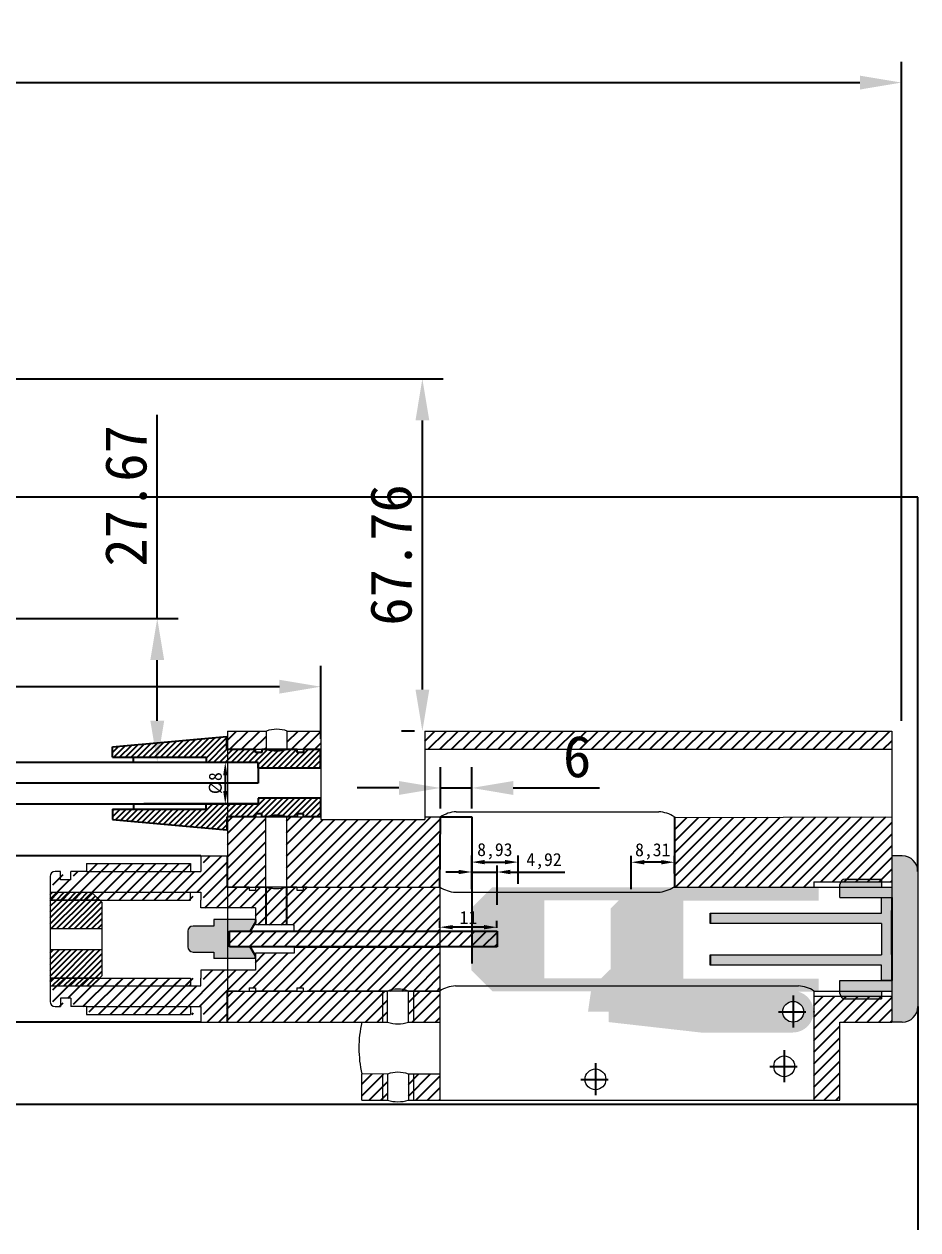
# Model space of a CAD drawing. Header units: millimetres. Extents: x 1443 to 3417, y 283 to 1662.
# Drawn here: x 2538.9 to 2710.9, y 1430.5 to 1662.5 of the extents above; entities that cross this region are included whole.
import ezdxf

# ---------------------------------------------------------------- set-up
doc = ezdxf.new("R2010")
doc.units = ezdxf.units.MM
doc.linetypes.add('ACAD_ISO03W100', pattern=[30, 12, -18])
doc.linetypes.add('DASHDOTX3', pattern=[508, 254, -127, 0, -127])
doc.layers.get('Defpoints').update_dxf_attribs({"color": 6})
doc.layers.add('中线', color=1, linetype='DASHDOTX3')
doc.layers.add('实线', color=7, linetype='Continuous', lineweight=20)
doc.layers.add('实线2', color=5, linetype='Continuous', lineweight=20)
doc.styles.get("Standard").update_dxf_attribs({"font": 'SimSun.ttf'})
doc.dimstyles.new('ISO-25', dxfattribs={"dimtxt": 2.5, "dimasz": 2.5, "dimexe": 1.25, "dimexo": 0.625, "dimtad": 1, "dimtxsty": 'Standard', "dimcen": 2.5, "dimadec": 0, "dimazin": 0, "dimtfac": 1, "dimtmove": 0, "dimatfit": 3, "dimfxl": 1, "dimarcsym": 0})
doc.dimstyles.new('大尺寸', dxfattribs={"dimtxt": 8, "dimasz": 8, "dimexe": 4, "dimexo": 2, "dimgap": 2, "dimtad": 1, "dimdsep": 46, "dimtxsty": 'Standard', "dimcen": 8, "dimadec": 0, "dimazin": 0, "dimtfac": 1, "dimtmove": 0, "dimatfit": 3, "dimfxl": 1, "dimarcsym": 0})
pattern_1 = [(45, (118.6389, 159.9146), (-1.122532, 1.122532), [])]
pattern_2 = [(45, (599.4201, 329.6045), (-1.122532, 1.122532), [])]

# ---------------------------------------------------------------- blocks, each defined once
blk = doc.blocks.new('*D344')
at = {"color": 0, "lineweight": -2}
for p, q in [((2618.93, 1488.58), (2618.93, 1489.98)), ((2629.93, 1488.58), (2629.93, 1489.98)), ((2627.43, 1488.73), (2621.43, 1488.73))]:
    blk.add_line(p, q, dxfattribs=at)
at = {"color": 0}
for points in [[(2621.43, 1489.15), (2621.43, 1488.31), (2618.93, 1488.73)], [(2627.43, 1489.15), (2627.43, 1488.31), (2629.93, 1488.73)]]:
    blk.add_solid(points, dxfattribs=at)
at = {"layer": 'Defpoints', "color": 0}
for p in [(2618.93, 1488.73), (2618.93, 1487.96), (2629.93, 1487.96)]:
    blk.add_point(p, dxfattribs=at)
at = {"color": 0, "insert": (2624.43, 1490.6), "char_height": 2.5, "attachment_point": 5}
blk.add_mtext('11', dxfattribs=at)
blk = doc.blocks.new('*D348')
at = {"color": 0, "lineweight": -2}
for p, q in [((2622.56, 1499.35), (2620.06, 1499.35)), ((2625.06, 1496.08), (2625.06, 1500.6)), ((2625.06, 1499.35), (2629.97, 1499.35)), ((2629.97, 1493.04), (2629.97, 1500.6)), ((2632.47, 1499.35), (2642.99, 1499.35))]:
    blk.add_line(p, q, dxfattribs=at)
at = {"color": 0}
for points in [[(2622.56, 1499.77), (2622.56, 1498.93), (2625.06, 1499.35)], [(2632.47, 1499.77), (2632.47, 1498.93), (2629.97, 1499.35)]]:
    blk.add_solid(points, dxfattribs=at)
at = {"layer": 'Defpoints', "color": 0}
for p in [(2629.97, 1499.35), (2625.06, 1495.46), (2629.97, 1492.41)]:
    blk.add_point(p, dxfattribs=at)
at = {"color": 0, "insert": (2638.98, 1501.43), "char_height": 2.5, "attachment_point": 5}
blk.add_mtext('4,92', dxfattribs=at)
blk = doc.blocks.new('*D349')
at = {"color": 0, "lineweight": -2}
for p, q in [((2625.06, 1499.98), (2625.06, 1502.5)), ((2627.56, 1501.25), (2631.48, 1501.25)), ((2633.98, 1497.05), (2633.98, 1502.5))]:
    blk.add_line(p, q, dxfattribs=at)
at = {"color": 0}
for points in [[(2627.56, 1501.67), (2627.56, 1500.84), (2625.06, 1501.25)], [(2631.48, 1501.67), (2631.48, 1500.84), (2633.98, 1501.25)]]:
    blk.add_solid(points, dxfattribs=at)
at = {"layer": 'Defpoints', "color": 0}
for p in [(2633.98, 1501.25), (2625.06, 1499.35), (2633.98, 1496.42)]:
    blk.add_point(p, dxfattribs=at)
at = {"color": 0, "insert": (2629.52, 1503.34), "char_height": 2.5, "attachment_point": 5}
blk.add_mtext('8,93', dxfattribs=at)
blk = doc.blocks.new('*D350')
at = {"color": 0, "lineweight": -2}
for p, q in [((2655.76, 1496.08), (2655.76, 1502.48)), ((2661.56, 1501.23), (2658.26, 1501.23)), ((2664.06, 1499.09), (2664.06, 1502.48))]:
    blk.add_line(p, q, dxfattribs=at)
at = {"color": 0}
for points in [[(2658.26, 1501.65), (2658.26, 1500.81), (2655.76, 1501.23)], [(2661.56, 1501.65), (2661.56, 1500.81), (2664.06, 1501.23)]]:
    blk.add_solid(points, dxfattribs=at)
at = {"layer": 'Defpoints', "color": 0}
for p in [(2655.76, 1501.23), (2664.06, 1498.47), (2655.76, 1495.46)]:
    blk.add_point(p, dxfattribs=at)
at = {"color": 0, "insert": (2659.91, 1503.31), "char_height": 2.5, "attachment_point": 5}
blk.add_mtext('8,31', dxfattribs=at)
blk = doc.blocks.new('*D413')
at = {"color": 0, "linetype": 'ACAD_ISO03W100', "lineweight": -2}
for p, q in [((2583.34, 1520.44), (2576.39, 1520.44)), ((2577.64, 1517.94), (2577.64, 1514.94)), ((2583.34, 1512.44), (2576.39, 1512.44))]:
    blk.add_line(p, q, dxfattribs=at)
at = {"color": 0, "linetype": 'ACAD_ISO03W100'}
for points in [[(2577.23, 1517.94), (2578.06, 1517.94), (2577.64, 1520.44)], [(2577.23, 1514.94), (2578.06, 1514.94), (2577.64, 1512.44)]]:
    blk.add_solid(points, dxfattribs=at)
at = {"layer": 'Defpoints', "color": 0, "linetype": 'ACAD_ISO03W100'}
for p in [(2583.97, 1520.44), (2577.64, 1512.44), (2583.97, 1512.44)]:
    blk.add_point(p, dxfattribs=at)
at = {"color": 0, "linetype": 'ACAD_ISO03W100', "insert": (2575.77, 1516.44), "char_height": 2.5, "attachment_point": 5, "rotation": 90}
blk.add_mtext('%%c8', dxfattribs=at)
blk = doc.blocks.new('*D424')
at = {"color": 0, "lineweight": -2}
for p, q in [((2619.05, 1511.58), (2619.05, 1519.52)), ((2625.06, 1511.58), (2625.06, 1519.52)), ((2611.05, 1515.52), (2603.05, 1515.52)), ((2619.05, 1515.52), (2625.06, 1515.52)), ((2633.06, 1515.52), (2649.63, 1515.52))]:
    blk.add_line(p, q, dxfattribs=at)
at = {"color": 0}
for points in [[(2611.05, 1516.85), (2611.05, 1514.18), (2619.05, 1515.52)], [(2633.06, 1516.85), (2633.06, 1514.18), (2625.06, 1515.52)]]:
    blk.add_solid(points, dxfattribs=at)
at = {"layer": 'Defpoints', "color": 0}
for p in [(2625.06, 1515.52), (2619.05, 1509.58), (2625.06, 1509.58)]:
    blk.add_point(p, dxfattribs=at)
at = {"color": 0, "insert": (2645.35, 1521.52), "char_height": 8, "attachment_point": 5}
blk.add_mtext('6', dxfattribs=at)
blk = doc.blocks.new('*D434')
at = {"color": 0, "lineweight": -2}
for p, q in [((2063.97, 1522.44), (2063.97, 1539)), ((2596.06, 1524.94), (2596.06, 1539)), ((2588.06, 1535), (2071.97, 1535))]:
    blk.add_line(p, q, dxfattribs=at)
at = {"color": 0}
for points in [[(2071.97, 1536.33), (2071.97, 1533.67), (2063.97, 1535)], [(2588.06, 1536.33), (2588.06, 1533.67), (2596.06, 1535)]]:
    blk.add_solid(points, dxfattribs=at)
at = {"layer": 'Defpoints', "color": 0}
for p in [(2063.97, 1535), (2596.06, 1522.94), (2063.97, 1520.44)]:
    blk.add_point(p, dxfattribs=at)
at = {"color": 0, "insert": (2330.02, 1541), "char_height": 8, "attachment_point": 5}
blk.add_mtext('532.09', dxfattribs=at)
blk = doc.blocks.new('*D435')
at = {"color": 0, "lineweight": -2}
for p, q in [((1924.9, 1521.21), (1924.9, 1655.22)), ((2707.77, 1528.46), (2707.77, 1655.22)), ((1932.9, 1651.22), (2699.77, 1651.22))]:
    blk.add_line(p, q, dxfattribs=at)
at = {"color": 0}
for points in [[(1932.9, 1652.55), (1932.9, 1649.88), (1924.9, 1651.22)], [(2699.77, 1652.55), (2699.77, 1649.88), (2707.77, 1651.22)]]:
    blk.add_solid(points, dxfattribs=at)
at = {"layer": 'Defpoints', "color": 0}
for p in [(2707.77, 1651.22), (2707.77, 1526.46), (1924.9, 1519.21)]:
    blk.add_point(p, dxfattribs=at)
at = {"color": 0, "insert": (2316.33, 1657.22), "char_height": 8, "attachment_point": 5}
blk.add_mtext('782.87', dxfattribs=at)
blk = doc.blocks.new('*D437')
at = {"color": 0, "lineweight": -2}
for p, q in [((2458.43, 1594.22), (2619.57, 1594.22)), ((2615.57, 1534.46), (2615.57, 1586.22)), ((2614.06, 1526.46), (2611.57, 1526.46))]:
    blk.add_line(p, q, dxfattribs=at)
at = {"color": 0}
for points in [[(2614.24, 1586.22), (2616.9, 1586.22), (2615.57, 1594.22)], [(2614.24, 1534.46), (2616.9, 1534.46), (2615.57, 1526.46)]]:
    blk.add_solid(points, dxfattribs=at)
at = {"layer": 'Defpoints', "color": 0}
for p in [(2456.43, 1594.22), (2615.57, 1594.22), (2616.06, 1526.46)]:
    blk.add_point(p, dxfattribs=at)
at = {"color": 0, "insert": (2609.57, 1560.34), "char_height": 8, "attachment_point": 5, "rotation": 90}
blk.add_mtext('67.76', dxfattribs=at)
blk = doc.blocks.new('*D440')
at = {"color": 0, "lineweight": -2}
for p, q in [((2564.55, 1548.11), (2564.55, 1587.31)), ((2451.01, 1548.11), (2568.55, 1548.11)), ((2564.55, 1528.44), (2564.55, 1540.11)), ((2581.97, 1520.44), (2560.55, 1520.44))]:
    blk.add_line(p, q, dxfattribs=at)
at = {"color": 0}
for points in [[(2563.22, 1540.11), (2565.89, 1540.11), (2564.55, 1548.11)], [(2563.22, 1528.44), (2565.89, 1528.44), (2564.55, 1520.44)]]:
    blk.add_solid(points, dxfattribs=at)
at = {"layer": 'Defpoints', "color": 0}
for p in [(2449.01, 1548.11), (2564.55, 1548.11), (2583.97, 1520.44)]:
    blk.add_point(p, dxfattribs=at)
at = {"color": 0, "insert": (2558.55, 1571.71), "char_height": 8, "attachment_point": 5, "rotation": 90}
blk.add_mtext('27.67', dxfattribs=at)

msp = doc.modelspace()

# ---------------------------------------------------------------- hatches: boundary and pattern name
h = msp.add_hatch()
h.set_pattern_fill('ANSI31', color=5, scale=0.5, style=0)
h.set_pattern_definition(pattern_2)
h.paths.add_polyline_path([(2585.56209, 1522.94974), (2585.56254, 1526.45534), (2578.03771, 1526.45619), (2578.03771, 1522.94974)])
h = msp.add_hatch()
h.set_pattern_fill('ANSI31', color=5, scale=0.5, style=0)
h.set_pattern_definition([(45, (599.5538, 333.6023), (-1.122532, 1.122532), [])])
h.paths.add_polyline_path([(2589.56126, 1526.45534), (2589.5608, 1522.95338), (2596.06138, 1522.95338), (2596.06138, 1526.45534)])
h = msp.add_hatch()
h.set_pattern_fill('ANSI31', color=5, scale=0.5, style=0)
h.set_pattern_definition(pattern_2)
h.paths.add_polyline_path([(2616.06138, 1526.45534), (2616.06138, 1522.9534), (2705.92771, 1522.9534), (2705.92771, 1526.45534)])
at = {"linetype": 'ACAD_ISO03W100'}
h = msp.add_hatch(dxfattribs=at)
h.set_pattern_fill('ANSI31', color=256, scale=0.25, style=0)
h.set_pattern_definition([(45, (-212.7966, 619.2265), (-0.561266, 0.561266), [])])
h.paths.add_polyline_path([(2573.96528, 1521.44162), (2573.96528, 1520.44162), (2583.96528, 1520.44162), (2583.96528, 1519.34162), (2595.96528, 1519.34162), (2595.96528, 1522.94162), (2592.66528, 1522.94162), (2592.66528, 1522.34162), (2591.46528, 1522.34162), (2591.46528, 1522.94162), (2584.66528, 1522.94162), (2584.66528, 1522.34162), (2583.46528, 1522.34162), (2583.46528, 1522.94162), (2577.96528, 1522.94162), (2577.96528, 1525.44162), (2555.96528, 1523.44162), (2555.96528, 1521.44162)])
h.paths.add_polyline_path([(2577.96528, 1507.44162), (2577.96528, 1509.94162), (2583.46528, 1509.94162), (2583.46528, 1510.54162), (2584.66528, 1510.54162), (2584.66528, 1509.94162), (2587.96528, 1509.94162), (2591.46528, 1509.94162), (2591.46528, 1510.54162), (2592.66528, 1510.54162), (2592.66528, 1509.94162), (2595.96528, 1509.94162), (2595.96528, 1513.54162), (2583.96528, 1513.54162), (2583.96528, 1512.44162), (2573.96528, 1512.44162), (2573.96528, 1511.44162), (2555.96528, 1511.44162), (2555.96528, 1509.44162)])
h = msp.add_hatch()
h.set_pattern_fill('ANSI31', color=5, scale=0.5, style=0)
h.set_pattern_definition(pattern_2)
h.paths.add_polyline_path([(2585.429, 1509.95338), (2578.03771, 1509.95338), (2578.03771, 1496.45649), (2585.429, 1496.45649)])
h.paths.add_polyline_path([(2596.06138, 1509.45534), (2596.06138, 1509.95338), (2589.56138, 1509.95338, 0.005899147), (2589.42771, 1509.99899), (2589.42771, 1496.45649), (2618.92771, 1496.45649), (2619.05661, 1509.95338), (2616.06138, 1509.95338), (2616.06138, 1509.45534)])
h = msp.add_hatch()
h.set_pattern_fill('ANSI31', color=5, scale=0.5, style=0)
h.set_pattern_definition(pattern_2)
h.paths.add_polyline_path([(2664.06138, 1509.80955), (2664.06138, 1496.45649), (2687.92771, 1496.45649), (2687.92771, 1509.89128)])
h = msp.add_hatch()
h.set_pattern_fill('ANSI31', color=5, scale=0.5, style=0)
h.set_pattern_definition(pattern_2)
h.paths.add_polyline_path([(2695.92771, 1470.45757), (2705.92771, 1470.45757), (2705.92771, 1472.60019), (2690.92771, 1472.60019), (2690.92771, 1455.45757), (2695.92771, 1455.45757)])
h.paths.add_polyline_path([(2705.92771, 1497.45649), (2705.92771, 1509.95293), (2687.92771, 1509.89128), (2687.92771, 1496.45649), (2690.92771, 1496.45649), (2690.92771, 1497.45649)])
h = msp.add_hatch()
h.set_pattern_fill('ANSI31', color=256, scale=0.5, style=0)
h.set_pattern_definition(pattern_1)
h.paths.add_polyline_path([(2551.44901, 1499.45753), (2548.44174, 1499.45669), (2548.44219, 1497.85613), (2546.44219, 1497.85613), (2546.44174, 1499.45613), (2545.44873, 1499.45586, 0.414131667), (2544.44901, 1498.45586), (2544.44901, 1495.45558), (2553.44901, 1495.45558), (2573.44901, 1495.45558), (2573.44901, 1499.45753), (2571.44901, 1499.45753)])
h.paths.add_polyline_path([(2571.44901, 1500.95558), (2553.44901, 1500.95558), (2553.44901, 1499.45753), (2571.44901, 1499.45753)])
h.paths.add_polyline_path([(2553.44901, 1500.95558), (2551.44901, 1500.95558), (2551.44901, 1499.45753), (2553.44901, 1499.45753)])
h.paths.add_polyline_path([(2571.44901, 1495.45558), (2553.44901, 1495.45558), (2553.44901, 1493.95558), (2571.44901, 1493.95558)])
h.paths.add_polyline_path([(2571.44901, 1478.95645), (2553.44901, 1478.95645), (2553.44901, 1477.45558), (2571.30749, 1477.45558), (2571.44901, 1477.5971)], flags=17)
h.paths.add_polyline_path([(2577.92771, 1476.45649), (2579.99268, 1476.45649), (2582.229, 1476.45649), (2582.229, 1477.05652), (2583.429, 1477.05652), (2583.429, 1476.45652), (2591.42771, 1476.45652), (2591.42771, 1477.05652), (2592.62771, 1477.05652), (2592.62771, 1476.45652), (2593.81189, 1476.45652), (2618.92771, 1476.45652), (2618.92771, 1484.9565), (2617.20419, 1484.9565), (2617.20419, 1484.9565), (2617.20419, 1484.9565), (2590.92771, 1484.9565), (2590.92965, 1483.70649), (2583.429, 1483.70649), (2583.429, 1480.45649), (2573.44901, 1480.45649), (2573.44901, 1478.95645), (2573.44901, 1477.45558), (2571.44901, 1477.45558), (2553.44901, 1477.45558), (2544.44901, 1477.45558), (2544.44901, 1474.45753, 0.414213562), (2545.44901, 1473.45753), (2546.44159, 1473.45753), (2546.44206, 1475.05715), (2548.44206, 1475.05713), (2548.44159, 1473.45841), (2551.45628, 1473.45753), (2571.44901, 1473.45753), (2573.44901, 1473.45753), (2573.44901, 1470.45753), (2577.92771, 1470.45753)])
h.paths.add_polyline_path([(2571.44901, 1473.45753), (2551.59399, 1473.45753), (2551.45628, 1473.31982), (2551.45628, 1471.95753), (2571.44901, 1471.95753)], flags=17)
h.paths.add_polyline_path([(2618.92771, 1496.45648), (2604.42771, 1496.45648), (2593.42771, 1496.45642), (2592.62771, 1496.45642), (2592.62771, 1495.85648), (2591.42771, 1495.85648), (2591.42771, 1496.45645), (2589.42821, 1496.45645), (2589.42821, 1496.45648), (2583.429, 1496.45645), (2583.429, 1495.85648), (2582.229, 1495.85648), (2582.229, 1496.45645), (2577.92771, 1496.45645), (2577.92771, 1502.45558), (2573.44901, 1502.45558), (2573.44901, 1494.95558), (2573.44901, 1493.95558), (2573.44901, 1492.45649), (2583.429, 1492.45649), (2583.429, 1489.20651), (2590.92771, 1489.20651), (2590.92771, 1487.9565), (2618.92771, 1487.9565)])
h.paths.add_polyline_path([(2615.47419, 1487.02154), (2618.95942, 1487.02154), (2618.95942, 1488.96188), (2615.47419, 1488.96188)], flags=9)
h = msp.add_hatch(color=256)
h.set_gradient(color1=(70, 191, 64), one_color=1, tint=1, name='SPHERICAL')
h.paths.add_polyline_path([(2710.92771, 1499.45562, 0.414213562), (2707.92771, 1502.45562), (2705.92771, 1502.45562), (2705.92771, 1496.45649), (2703.92771, 1496.45649), (2703.92771, 1497.95649), (2696.92771, 1497.95649, 0.414213562), (2695.92771, 1496.95649), (2695.92771, 1494.45649), (2705.92771, 1494.45649), (2705.92771, 1478.45649), (2695.92771, 1478.45649), (2695.92771, 1475.95649, 0.414213562), (2696.92771, 1474.95649), (2703.92771, 1474.95649), (2703.92771, 1476.45649), (2705.92771, 1476.45649), (2705.92771, 1474.95649), (2705.92771, 1470.45757), (2707.92771, 1470.45757, 0.414213562), (2710.92771, 1473.45757)])
h = msp.add_hatch(color=256)
h.set_gradient(color1=(0, 0, 255), one_color=1, tint=1)
h.paths.add_polyline_path([(2665.02106, 1496.4218), (2629.02106, 1496.4218), (2625.02106, 1492.4218), (2625.02106, 1480.4218), (2629.02106, 1476.4218), (2665.02106, 1476.4218), (2665.02106, 1478.9218), (2639.02106, 1478.9218), (2639.02106, 1493.9218), (2665.02106, 1493.9218)])
h = msp.add_hatch(color=256)
h.set_gradient(color1=(0, 0, 255), one_color=1, tint=1)
h.paths.add_polyline_path([(2691.80982, 1496.32148), (2655.80982, 1496.32148), (2651.80982, 1492.32148), (2651.80982, 1480.32148), (2655.80982, 1476.32148), (2691.80982, 1476.32148), (2691.80982, 1478.82148), (2665.80982, 1478.82148), (2665.80982, 1493.82148), (2691.80982, 1493.82148)])
h = msp.add_hatch()
h.set_pattern_fill('ANSI31', color=256, scale=0.5, style=0)
h.set_pattern_definition(pattern_1)
h.paths.add_polyline_path([(2570.92901, 1493.95558), (2570.92901, 1495.45558), (2543.92901, 1495.45558), (2543.92901, 1493.95558)])
h.paths.add_polyline_path([(2543.92901, 1478.95645), (2543.92901, 1477.45558), (2570.78749, 1477.45558), (2570.92901, 1477.5971), (2570.92901, 1478.95645)])
h = msp.add_hatch(color=256)
h.set_gradient(color1=(250, 5, 79), one_color=1, tint=1, name='SPHERICAL')
h.paths.add_polyline_path([(2670.92471, 1491.43636), (2670.93109, 1489.41497), (2703.92264, 1489.41497), (2703.91658, 1483.41625), (2670.93511, 1483.43706), (2670.93231, 1481.43706), (2703.93231, 1481.45801), (2703.93392, 1478.45801), (2705.93392, 1478.45649), (2705.92771, 1494.45649), (2703.92777, 1494.46636), (2703.92471, 1491.43636)])
at = {"linetype": 'DASHDOTX3'}
h = msp.add_hatch(color=256, dxfattribs=at)
h.set_gradient(color1=(0, 0, 255), one_color=1, tint=1, name='INVCURVED')
h.paths.add_polyline_path([(2575.43367, 1488.95678), (2571.43367, 1488.95678, 0.414213562), (2570.43367, 1487.95678), (2570.43367, 1486.45678), (2578.43367, 1486.45678), (2578.43367, 1487.95678), (2582.43367, 1487.95678), (2583.43367, 1489.70678), (2583.43367, 1490.20678), (2575.43367, 1490.20678)])
h.paths.add_polyline_path([(2570.43367, 1486.45678), (2570.43367, 1484.95678, 0.414213562), (2571.43367, 1483.95678), (2575.43367, 1483.95678), (2575.43367, 1482.70678), (2583.43367, 1482.70678), (2583.43367, 1483.20678), (2582.43367, 1484.95658), (2578.43367, 1484.95678), (2578.43367, 1486.45678)])
at = {"linetype": 'ACAD_ISO03W100'}
h = msp.add_hatch(dxfattribs=at)
h.set_pattern_fill('ANSI31', color=3, scale=0.5, style=0)
h.set_pattern_definition([(45, (206.2769, 505.4106), (-1.122532, 1.122532), [])])
h.paths.add_polyline_path([(2629.93367, 1486.44121), (2629.93367, 1487.95678), (2578.54543, 1487.95678), (2578.43367, 1487.84502), (2578.43367, 1486.44121)])
h.paths.add_polyline_path([(2578.43367, 1486.44121), (2578.43367, 1484.95678), (2629.93367, 1484.95678), (2629.93367, 1486.44121)])
h = msp.add_hatch()
h.set_pattern_fill('ANSI31', color=5, scale=0.5, style=0)
h.set_pattern_definition(pattern_2)
h.paths.add_polyline_path([(2607.87116, 1476.45649), (2577.92771, 1476.45649), (2577.92771, 1472.60019), (2607.87116, 1472.60019)])
h.paths.add_polyline_path([(2618.92771, 1476.45649), (2613.87116, 1476.45649), (2613.87116, 1472.60019), (2618.92771, 1472.60019)])
h.paths.add_polyline_path([(2607.87058, 1460.4851), (2603.92771, 1460.49492), (2603.92771, 1455.45757), (2607.87058, 1455.45757)])
h = msp.add_hatch(dxfattribs=at)
h.set_pattern_fill('ANSI31', color=5, scale=0.5, style=0)
h.set_pattern_definition(pattern_2)
h.paths.add_polyline_path([(2612.87058, 1472.60019), (2613.87116, 1472.60019), (2613.87116, 1476.45649), (2612.87058, 1476.45649)])
h.paths.add_polyline_path([(2612.87058, 1470.45757), (2613.87116, 1470.45757), (2613.87116, 1472.60019), (2612.87058, 1472.60019)])
h.paths.add_polyline_path([(2608.87058, 1472.60019), (2607.87116, 1472.60019), (2607.87116, 1470.45757), (2608.87058, 1470.45757)])
h.paths.add_polyline_path([(2608.87058, 1476.45649), (2607.87116, 1476.45649), (2607.87116, 1472.60019), (2608.87058, 1472.60019)])
h = msp.add_hatch()
h.set_pattern_fill('ANSI31', color=5, scale=0.5, style=0)
h.set_pattern_definition(pattern_2)
h.paths.add_polyline_path([(2690.92771, 1475.45649), (2690.92771, 1472.60019), (2705.83555, 1472.60019), (2705.92771, 1472.69236), (2705.92771, 1475.45649)])
h = msp.add_hatch()
h.set_pattern_fill('ANSI31', color=5, scale=0.5, style=0)
h.set_pattern_definition(pattern_2)
h.paths.add_polyline_path([(2607.87116, 1472.60019), (2577.92771, 1472.60019), (2577.92771, 1470.45757), (2607.87116, 1470.45757)])
h.paths.add_polyline_path([(2618.92771, 1472.60019), (2613.87116, 1472.60019), (2613.87116, 1470.45757), (2618.81588, 1470.45757), (2618.92771, 1470.45757)])
h = msp.add_hatch(dxfattribs=at)
h.set_pattern_fill('ANSI31', color=5, scale=0.5, style=0)
h.set_pattern_definition(pattern_2)
h.paths.add_polyline_path([(2618.92771, 1455.45757), (2618.92771, 1460.45757), (2613.87058, 1460.47017), (2613.87058, 1455.45757)])
h.paths.add_polyline_path([(2613.87058, 1460.47017), (2612.87058, 1460.47265), (2612.87058, 1455.45757), (2613.87058, 1455.45757)])
h.paths.add_polyline_path([(2608.87058, 1460.48261), (2607.87058, 1460.4851), (2607.87058, 1455.45757), (2608.87058, 1455.45757)])
at = {"layer": '中线', "lineweight": -3, "ltscale": 0.5}
h = msp.add_hatch(color=0, dxfattribs=at)
h.set_gradient(color1=(0, 0, 255), one_color=1, tint=1)
h.paths.add_polyline_path([(2686.8463, 1474.47047), (2686.8463, 1476.47134, 0.005217585), (2686.7628, 1476.47047), (2655.84727, 1476.47047), (2651.6963, 1480.62144), (2648.10521, 1477.03036), (2647.44533, 1472.47047), (2651.44533, 1472.47047), (2651.44533, 1470.47243), (2669.14572, 1468.46999), (2686.84621, 1468.4696, 0.414220039), (2690.84717, 1472.47047), (2688.8463, 1472.47047, -1), (2684.8463, 1472.47047, -0.414213562)])
h.paths.add_polyline_path([(2689.19649, 1475.70831, 0.158268565), (2686.8463, 1476.47134), (2686.8463, 1474.47047, -0.158268565), (2688.02114, 1474.08904)], flags=17)
h.paths.add_polyline_path([(2689.19649, 1475.70831), (2688.02114, 1474.08904, -0.240198319), (2688.8463, 1472.47047), (2690.84717, 1472.47047, 0.240198319)], flags=17)

# ---------------------------------------------------------------- linework, layer by layer
for p, q in [((2710.92771, 1571.48892), (2533.92771, 1571.48892)), ((2710.92771, 1499.45562), (2710.92771, 1571.48892)), ((2583.96528, 1520.44162), (2083.96528, 1520.44162)), ((2583.96528, 1520.44162), (2583.96528, 1516.44162)), ((2583.96528, 1516.44162), (2493.69726, 1516.44162)), ((2083.96528, 1512.44162), (2583.96528, 1512.44162)), ((2619.05661, 1509.95338), (2625.05661, 1509.95338)), ((2625.05661, 1509.95338), (2625.05661, 1481.75906)), ((2572.92901, 1502.45558), (2072.92901, 1502.45558)), ((2585.42772, 1496.45647), (2585.42772, 1489.20651)), ((2589.42772, 1496.45647), (2589.42772, 1489.20651)), ((2705.92771, 1494.45649), (2705.92771, 1478.45649)), ((2578.43367, 1484.95678), (2578.43367, 1487.95678)), ((2710.92771, 1473.45757), (2710.92771, 1430.50035)), ((2572.92901, 1470.45753), (2072.92901, 1470.45753)), ((2710.92771, 1454.64092), (2382.92771, 1454.64092))]:
    msp.add_line(p, q)
at = {"linetype": 'DASHDOTX3'}
for p, q in [((2555.96528, 1523.44162), (2577.96528, 1525.44162)), ((2577.96528, 1522.94162), (2577.96528, 1525.44162)), ((2555.96528, 1521.44162), (2555.96528, 1523.44162)), ((2583.46528, 1522.94162), (2577.96528, 1522.94162)), ((2583.46528, 1522.34162), (2583.46528, 1522.94162)), ((2584.66528, 1522.34162), (2583.46528, 1522.34162)), ((2591.46528, 1522.94162), (2584.66528, 1522.94162)), ((2587.96528, 1522.94162), (2584.66528, 1522.94162)), ((2584.66528, 1522.94162), (2584.66528, 1522.34162)), ((2591.46528, 1522.34162), (2591.46528, 1522.94162)), ((2592.66528, 1522.34162), (2591.46528, 1522.34162)), ((2595.96528, 1522.94162), (2592.66528, 1522.94162)), ((2592.66528, 1522.94162), (2592.66528, 1522.34162)), ((2595.96528, 1519.34162), (2595.96528, 1522.94162)), ((2555.96528, 1521.44162), (2573.96528, 1521.44162)), ((2573.96528, 1521.44162), (2573.96528, 1520.44162)), ((2583.96528, 1520.44162), (2573.96528, 1520.44162)), ((2583.96528, 1519.34162), (2583.96528, 1520.44162)), ((2595.96528, 1519.34162), (2583.96528, 1519.34162)), ((2573.96528, 1511.44162), (2573.96528, 1512.44162)), ((2583.96528, 1512.44162), (2573.96528, 1512.44162)), ((2595.96528, 1513.54162), (2583.96528, 1513.54162)), ((2583.96528, 1513.54162), (2583.96528, 1512.44162)), ((2595.96528, 1513.54162), (2595.96528, 1509.94162)), ((2555.96528, 1511.44162), (2573.96528, 1511.44162)), ((2555.96528, 1511.44162), (2555.96528, 1509.44162)), ((2584.66528, 1510.54162), (2583.46528, 1510.54162)), ((2583.46528, 1510.54162), (2583.46528, 1509.94162)), ((2584.66528, 1509.94162), (2584.66528, 1510.54162)), ((2592.66528, 1510.54162), (2591.46528, 1510.54162)), ((2591.46528, 1510.54162), (2591.46528, 1509.94162)), ((2592.66528, 1509.94162), (2592.66528, 1510.54162)), ((2555.96528, 1509.44162), (2577.96528, 1507.44162)), ((2583.46528, 1509.94162), (2577.96528, 1509.94162)), ((2577.96528, 1509.94162), (2577.96528, 1507.44162)), ((2591.46528, 1509.94162), (2584.66528, 1509.94162)), ((2587.96528, 1509.94162), (2584.66528, 1509.94162)), ((2595.96528, 1509.94162), (2592.66528, 1509.94162))]:
    msp.add_line(p, q, dxfattribs=at)
at = {"color": 5, "linetype": 'ACAD_ISO03W100'}
for p, q in [((2559.96528, 1520.44162), (2559.96528, 1521.44162)), ((2573.96528, 1520.44162), (2559.96528, 1520.44162)), ((2573.96528, 1512.44162), (2559.96528, 1512.44162)), ((2559.96528, 1512.44162), (2559.96528, 1511.44162))]:
    msp.add_line(p, q, dxfattribs=at)
at = {"color": 5}
for p, q in [((2618.92771, 1496.45649), (2619.05661, 1509.95338)), ((2664.06138, 1509.95338), (2664.06138, 1496.45649))]:
    msp.add_line(p, q, dxfattribs=at)
at = {"color": 1, "ltscale": 0.5}
for p, q in [((2543.92901, 1494.99862), (2544.38597, 1495.45558)), ((2543.92901, 1493.87609), (2544.0085, 1493.95558)), ((2543.92901, 1492.75355), (2545.13103, 1493.95558)), ((2543.92901, 1491.63102), (2546.25357, 1493.95558)), ((2543.92901, 1490.50849), (2547.3761, 1493.95558)), ((2543.92901, 1489.38596), (2548.49863, 1493.95558)), ((2544.0085, 1493.95558), (2545.5085, 1495.45558)), ((2544.1216, 1488.45601), (2549.62116, 1493.95558)), ((2545.13103, 1493.95558), (2546.63103, 1495.45558)), ((2545.24413, 1488.45601), (2550.74369, 1493.95558)), ((2546.25357, 1493.95558), (2547.75357, 1495.45558)), ((2546.36666, 1488.45601), (2552.64762, 1494.73697)), ((2547.3761, 1493.95558), (2548.8761, 1495.45558)), ((2547.48919, 1488.45601), (2552.98876, 1493.95558)), ((2548.49863, 1493.95558), (2549.99863, 1495.45558)), ((2549.62116, 1493.95558), (2551.12116, 1495.45558)), ((2550.74369, 1493.95558), (2552.08635, 1495.29824)), ((2552.98876, 1493.95558), (2553.20888, 1494.1757)), ((2548.61173, 1488.45601), (2553.77015, 1493.61444)), ((2549.73426, 1488.45601), (2553.92901, 1492.65077)), ((2550.85679, 1488.45601), (2553.92901, 1491.52823)), ((2551.97932, 1488.45601), (2553.92901, 1490.4057)), ((2553.10185, 1488.45601), (2553.92901, 1489.28317)), ((2543.92901, 1483.7733), (2544.61173, 1484.45601)), ((2543.92901, 1482.65077), (2545.73426, 1484.45601)), ((2543.92901, 1481.52823), (2546.85679, 1484.45601)), ((2543.92901, 1480.4057), (2547.97932, 1484.45601)), ((2543.92901, 1479.28317), (2549.10185, 1484.45601)), ((2544.72482, 1478.95645), (2550.22439, 1484.45601)), ((2545.84735, 1478.95645), (2551.34692, 1484.45601)), ((2546.96989, 1478.95645), (2552.46945, 1484.45601)), ((2547.71408, 1477.45558), (2553.92901, 1483.67051)), ((2548.09242, 1478.95645), (2553.59198, 1484.45601)), ((2550.33748, 1478.95645), (2553.92901, 1482.54798)), ((2551.08167, 1477.45558), (2553.92901, 1480.30291)), ((2551.46001, 1478.95645), (2553.92901, 1481.42545)), ((2543.92901, 1478.16064), (2544.72482, 1478.95645)), ((2544.34648, 1477.45558), (2545.84735, 1478.95645)), ((2545.46901, 1477.45558), (2546.96989, 1478.95645)), ((2546.59155, 1477.45558), (2548.09242, 1478.95645)), ((2548.83661, 1477.45558), (2550.33748, 1478.95645)), ((2549.95914, 1477.45558), (2551.46001, 1478.95645))]:
    msp.add_line(p, q, dxfattribs=at)
at = {"ltscale": 0.5}
for p, q in [((2618.91368, 1489.4565), (2618.92771, 1489.47053)), ((2578.43367, 1487.84502), (2578.54543, 1487.95678)), ((2570.78749, 1477.45558), (2570.92901, 1477.5971)), ((2550.93628, 1473.31982), (2551.07399, 1473.45753))]:
    msp.add_line(p, q, dxfattribs=at)
at = {"linetype": 'ACAD_ISO03W100'}
for p, q in [((2670.92471, 1491.43636), (2670.93109, 1489.41497)), ((2670.93511, 1483.43706), (2670.93231, 1481.43706))]:
    msp.add_line(p, q, dxfattribs=at)
at = {"color": 3}
for p, q in [((2578.43367, 1487.95678), (2629.93367, 1487.95678)), ((2629.93367, 1487.95678), (2629.93367, 1484.95678)), ((2629.93367, 1484.95678), (2578.43367, 1484.95678))]:
    msp.add_line(p, q, dxfattribs=at)
at = {"color": 5, "ltscale": 0.5}
for p, q in [((2690.92771, 1472.53911), (2690.92771, 1472.37212)), ((2705.83555, 1472.60019), (2705.92771, 1472.69236))]:
    msp.add_line(p, q, dxfattribs=at)
at = {"layer": 'Defpoints', "color": 5, "ltscale": 0.5}
for p, q in [((2587.42836, 1496.45649), (2587.429, 1496.45649)), ((2705.92771, 1486.44503), (2705.92771, 1491.94503))]:
    msp.add_line(p, q, dxfattribs=at)
at = {"layer": 'Defpoints', "color": 5}
for p, q in [((2705.92771, 1493.93443), (2705.92771, 1478.95562)), ((2705.92771, 1483.49033), (2705.92771, 1486.44503))]:
    msp.add_line(p, q, dxfattribs=at)
at = {"layer": '中线', "color": 5, "ltscale": 0.5}
for p, q in [((2686.92771, 1475.57831), (2686.92771, 1469.40359)), ((2684.13371, 1472.45562), (2689.39494, 1472.45562)), ((2685.20477, 1465.08103), (2685.20477, 1458.90631)), ((2648.87648, 1462.58027), (2648.87648, 1456.40555)), ((2682.41077, 1461.95834), (2687.67199, 1461.95834)), ((2646.08247, 1459.45757), (2651.3437, 1459.45757))]:
    msp.add_line(p, q, dxfattribs=at)
at = {"layer": '实线', "color": 5, "ltscale": 0.2}
for p, q in [((2578.03771, 1526.45619), (2585.56267, 1526.45534)), ((2589.56022, 1526.45534), (2596.06138, 1526.45534))]:
    msp.add_line(p, q, dxfattribs=at)
at = {"layer": '实线', "color": 5, "ltscale": 0.5}
for p, q in [((2578.03771, 1526.45619), (2578.03771, 1470.45757)), ((2585.56209, 1522.95357), (2585.56254, 1526.45534)), ((2589.5608, 1522.95338), (2589.56126, 1526.45534)), ((2596.06138, 1526.45534), (2596.06138, 1509.45534)), ((2616.06138, 1526.45534), (2705.92771, 1526.45534)), ((2616.06138, 1526.45534), (2616.06138, 1509.45534)), ((2705.92771, 1526.45534), (2705.92771, 1472.69236)), ((2578.03771, 1522.94974), (2585.56202, 1522.94974)), ((2589.56009, 1522.95338), (2596.06138, 1522.95338)), ((2616.0614, 1522.9534), (2705.92771, 1522.9534)), ((2622.06138, 1510.95338), (2661.06138, 1510.95338)), ((2578.03771, 1509.95338), (2585.56267, 1509.95338)), ((2585.429, 1496.45649), (2585.429, 1509.95338)), ((2589.42771, 1509.99899), (2589.42771, 1496.45649)), ((2589.56138, 1509.95338), (2596.06138, 1509.95338)), ((2596.06138, 1509.45534), (2616.06138, 1509.45534)), ((2616.06138, 1509.95338), (2619.06138, 1509.95338)), ((2664.06138, 1509.80955), (2705.92771, 1509.95293)), ((2577.92771, 1496.45649), (2585.429, 1496.45649)), ((2581.42771, 1496.45649), (2585.429, 1496.45649)), ((2589.42771, 1496.45649), (2618.92771, 1496.45649)), ((2663.92771, 1496.45649), (2705.92771, 1496.45649)), ((2621.92771, 1495.45649), (2660.92771, 1495.45649)), ((2577.92771, 1476.45649), (2608.87058, 1476.45649)), ((2608.87058, 1470.45752), (2608.87058, 1476.45649)), ((2612.86813, 1476.45649), (2618.92771, 1476.45649)), ((2612.87058, 1470.45752), (2612.87058, 1476.45649)), ((2618.92771, 1476.45649), (2618.92771, 1455.45757)), ((2621.92771, 1477.45649), (2687.92771, 1477.45649)), ((2690.92771, 1476.45649), (2705.92771, 1476.45649)), ((2690.92771, 1476.45649), (2690.92771, 1455.45757)), ((2705.92771, 1472.69236), (2705.92771, 1470.45757)), ((2577.92771, 1470.45757), (2608.87058, 1470.45757)), ((2612.87058, 1470.45757), (2618.81588, 1470.45757)), ((2618.81588, 1470.45757), (2618.92771, 1470.45757)), ((2686.83925, 1470.45757), (2687.01618, 1470.45757)), ((2695.92771, 1470.45757), (2705.92771, 1470.45757)), ((2695.92771, 1455.45757), (2695.92771, 1470.45757)), ((2603.92771, 1455.45757), (2603.92771, 1460.49492)), ((2608.87058, 1460.48261), (2603.92771, 1460.49492)), ((2608.87058, 1460.48261), (2608.87058, 1455.45752)), ((2612.87058, 1460.47265), (2612.87058, 1455.45752)), ((2618.92771, 1460.45757), (2612.87058, 1460.47265)), ((2603.92771, 1455.45757), (2608.87169, 1455.45757)), ((2603.92771, 1455.45757), (2608.87169, 1455.45757)), ((2612.8665, 1455.45757), (2690.93799, 1455.45757)), ((2690.92771, 1455.45757), (2690.93799, 1455.45757)), ((2690.92771, 1455.45757), (2695.92771, 1455.45757))]:
    msp.add_line(p, q, dxfattribs=at)
at = {"layer": '实线', "ltscale": 0.5}
for p, q in [((2550.92901, 1500.95558), (2570.92901, 1500.95558)), ((2550.92901, 1500.95558), (2550.92901, 1499.45753)), ((2570.92901, 1500.95558), (2570.92901, 1499.45753)), ((2572.92901, 1502.45558), (2572.92901, 1499.45753)), ((2572.92901, 1502.45558), (2577.92771, 1502.45558)), ((2577.92771, 1502.45558), (2577.92771, 1496.45645)), ((2705.92771, 1502.45562), (2705.92771, 1496.45649)), ((2545.92174, 1499.45613), (2544.92873, 1499.45586)), ((2545.92219, 1497.85613), (2545.92174, 1499.45613)), ((2550.92901, 1499.45753), (2547.92174, 1499.45669)), ((2547.92219, 1497.85613), (2547.92174, 1499.45669)), ((2570.92901, 1499.45753), (2572.92901, 1499.45753)), ((2543.92901, 1498.45586), (2543.92901, 1474.45753)), ((2547.92219, 1497.85613), (2545.92219, 1497.85613)), ((2582.229, 1496.45645), (2577.92771, 1496.45645)), ((2582.229, 1496.45648), (2582.229, 1495.85648)), ((2585.42836, 1496.45648), (2583.429, 1496.45648)), ((2583.429, 1496.45648), (2585.42836, 1496.45648)), ((2583.429, 1496.45648), (2583.429, 1495.85648)), ((2589.42836, 1496.45648), (2583.429, 1496.45645)), ((2591.429, 1496.45645), (2589.42821, 1496.45645)), ((2589.42836, 1496.45648), (2591.42771, 1496.45648)), ((2591.42771, 1496.45648), (2591.42771, 1495.85648)), ((2592.62771, 1496.45642), (2592.62771, 1495.85648)), ((2593.42771, 1496.45642), (2592.62771, 1496.45642)), ((2593.42771, 1496.45642), (2604.42771, 1496.45648)), ((2604.42771, 1496.45648), (2618.92771, 1496.45648)), ((2618.92771, 1496.45648), (2618.92771, 1476.45652)), ((2695.92771, 1494.45649), (2695.92771, 1496.95649)), ((2696.92771, 1497.95649), (2703.92771, 1497.95649)), ((2703.92771, 1497.95649), (2703.92771, 1496.45649)), ((2703.92771, 1496.45649), (2705.92771, 1496.45649)), ((2543.92901, 1493.95558), (2570.92901, 1493.95558)), ((2570.92901, 1493.95558), (2570.92901, 1495.45558)), ((2570.92901, 1495.45558), (2572.92901, 1495.45558)), ((2572.92901, 1495.45558), (2572.92901, 1493.95558)), ((2572.92901, 1492.45649), (2572.92901, 1493.95558)), ((2582.229, 1495.85648), (2583.429, 1495.85648)), ((2591.42771, 1495.85648), (2592.62771, 1495.85648)), ((2695.92771, 1494.45649), (2705.92771, 1494.45649)), ((2703.92471, 1491.43636), (2703.92774, 1494.43636)), ((2703.92774, 1494.46636), (2705.92771, 1494.45649)), ((2705.92771, 1494.45649), (2705.93392, 1478.45649)), ((2583.429, 1492.45649), (2572.92901, 1492.45649)), ((2583.429, 1492.45649), (2583.429, 1489.20651)), ((2670.92471, 1491.43636), (2703.92471, 1491.43636)), ((2703.92264, 1489.41497), (2670.93109, 1489.41497)), ((2703.92264, 1489.41497), (2703.91658, 1483.41625)), ((2705.9351, 1483.41497), (2705.93109, 1489.41497)), ((2578.43367, 1487.95678), (2578.43367, 1484.95678)), ((2590.92591, 1489.20651), (2583.429, 1489.20651)), ((2590.92771, 1487.9565), (2590.92771, 1489.20651)), ((2590.92771, 1484.9565), (2590.92965, 1483.70649)), ((2590.92792, 1483.70649), (2583.429, 1483.70649)), ((2583.429, 1483.70649), (2583.429, 1480.45649)), ((2670.93511, 1483.43706), (2703.91658, 1483.41625)), ((2572.92901, 1480.45649), (2572.92901, 1478.95645)), ((2583.429, 1480.45649), (2572.92901, 1480.45649)), ((2703.93231, 1481.45801), (2670.93231, 1481.43706)), ((2703.93392, 1478.45801), (2703.93231, 1481.45801)), ((2543.92901, 1478.95645), (2570.92901, 1478.95645)), ((2570.92901, 1478.95645), (2570.92901, 1477.45558)), ((2572.92901, 1477.45558), (2572.92901, 1478.95645)), ((2695.92771, 1475.95649), (2695.92771, 1478.45649)), ((2695.92771, 1478.45649), (2705.92771, 1478.45649)), ((2705.93392, 1478.45649), (2703.93392, 1478.45801)), ((2705.71702, 1478.45665), (2705.89411, 1478.6336)), ((2570.92901, 1477.45558), (2572.92901, 1477.45558)), ((2577.92771, 1476.45649), (2577.92771, 1470.45753)), ((2579.99268, 1476.45649), (2577.92771, 1476.45649)), ((2579.99268, 1476.45649), (2582.229, 1476.45649)), ((2582.229, 1477.05652), (2582.229, 1476.45652)), ((2582.229, 1477.05652), (2583.429, 1477.05652)), ((2583.429, 1477.05652), (2583.429, 1476.45652)), ((2591.42771, 1476.45652), (2583.429, 1476.45652)), ((2591.42771, 1477.05652), (2591.42771, 1476.45652)), ((2591.42771, 1477.05652), (2592.62771, 1477.05652)), ((2592.62771, 1477.05652), (2592.62771, 1476.45652)), ((2592.62771, 1476.45652), (2593.81189, 1476.45652)), ((2618.92771, 1476.45652), (2593.42771, 1476.45652)), ((2703.92771, 1476.45649), (2703.92771, 1474.95649)), ((2703.92771, 1476.45649), (2705.92771, 1476.45649)), ((2705.92771, 1476.45649), (2705.92771, 1474.95649)), ((2544.92901, 1473.45753), (2545.92159, 1473.45753)), ((2545.92206, 1475.05715), (2545.92159, 1473.45715)), ((2547.92206, 1475.05713), (2545.92206, 1475.05715)), ((2547.92206, 1475.05713), (2547.92159, 1473.45657)), ((2550.93628, 1473.45753), (2547.92159, 1473.45841)), ((2550.93628, 1473.45753), (2550.93628, 1471.95753)), ((2570.92901, 1473.45753), (2570.92901, 1471.95753)), ((2570.92901, 1473.45753), (2572.92901, 1473.45753)), ((2572.92901, 1473.45753), (2572.92901, 1470.45753)), ((2696.80823, 1474.95649), (2703.92771, 1474.95649)), ((2705.92771, 1474.95649), (2705.92771, 1470.45757)), ((2550.93628, 1471.95753), (2570.92901, 1471.95753)), ((2572.92901, 1470.45753), (2577.92771, 1470.45753))]:
    msp.add_line(p, q, dxfattribs=at)
at = {"layer": '实线', "ltscale": 0.2}
for p, q in [((2707.92771, 1502.45562), (2705.92771, 1502.45562)), ((2710.92771, 1499.45562), (2710.92771, 1473.45757)), ((2583.43367, 1490.20678), (2575.43367, 1490.20678)), ((2575.43367, 1490.20678), (2575.43367, 1488.95678)), ((2570.43367, 1487.95678), (2570.43367, 1484.95678)), ((2575.43367, 1488.95678), (2571.43367, 1488.95678)), ((2571.43367, 1483.95678), (2575.43367, 1483.95678)), ((2575.43367, 1483.95678), (2575.43367, 1482.70678)), ((2583.43367, 1482.70678), (2575.43367, 1482.70678)), ((2707.92771, 1470.45757), (2705.92771, 1470.45757))]:
    msp.add_line(p, q, dxfattribs=at)
at = {"layer": '实线', "color": 1, "ltscale": 0.5}
for p, q in [((2543.92901, 1495.45558), (2543.92901, 1477.45558)), ((2543.92901, 1495.45558), (2551.92901, 1495.45558)), ((2551.92901, 1495.45558), (2553.92901, 1493.45558)), ((2553.92901, 1479.45558), (2553.92901, 1493.45558)), ((2543.92901, 1488.45601), (2553.92901, 1488.45601)), ((2543.92901, 1484.45601), (2553.92901, 1484.45601)), ((2551.92901, 1477.45558), (2553.92901, 1479.45558)), ((2543.92901, 1477.45558), (2551.92901, 1477.45558))]:
    msp.add_line(p, q, dxfattribs=at)
at = {"layer": '实线', "color": 0, "lineweight": -3, "ltscale": 0.5}
for p, q in [((2583.43367, 1489.70678), (2582.43367, 1487.95678)), ((2583.43367, 1490.20678), (2583.43367, 1489.70678)), ((2578.43367, 1487.95678), (2582.43367, 1487.95678)), ((2590.92771, 1487.9565), (2618.92771, 1487.9565)), ((2582.43367, 1484.95658), (2578.43367, 1484.95678)), ((2583.43367, 1483.20678), (2582.43367, 1484.95658)), ((2590.92771, 1484.9565), (2618.92771, 1484.9565)), ((2583.43367, 1482.70678), (2583.43367, 1483.20678))]:
    msp.add_line(p, q, dxfattribs=at)
at = {"layer": '实线', "color": 5, "ltscale": 0.5}
for centre in [(2686.92771, 1472.45562), (2685.20477, 1461.95834), (2648.87648, 1459.45757)]:
    msp.add_circle(centre, 2, dxfattribs=at)
for centre, radius, start, end in [((2587.56145, 1520.81372), 5.98523, 70.4859839, 109.5088138), ((2587.56138, 1529.24903), 6.6053, 252.3807754, 287.6192246), ((2587.56203, 1504.31156), 5.98562, 70.4866325, 109.5133675), ((2622.50963, 1504.60866), 6.36054, 94.041115, 122.8287826), ((2660.65964, 1504.74813), 6.21824, 56.8344617, 86.2956407), ((2587.42836, 1502.75193), 6.6053, 252.3807754, 287.6192246), ((2622.37596, 1501.80121), 6.36054, 237.1712174, 265.958885), ((2660.52596, 1501.66174), 6.21824, 273.7043593, 303.1655383), ((2610.86929, 1470.81448), 5.98562, 70.4866325, 109.5133675), ((2622.37596, 1471.11176), 6.36054, 94.041115, 122.8287826), ((2687.52596, 1471.25124), 6.21824, 56.8344617, 86.2956407), ((2625.40262, 1465.48086), 22.04403, 166.9522926, 193.0723565), ((2610.87336, 1476.74343), 6.6053, 252.3807754, 287.6192246), ((2610.85666, 1454.91406), 5.91218, 70.0841845, 109.6357683), ((2610.8691, 1461.75364), 6.6053, 252.3807754, 287.6192246)]:
    msp.add_arc(centre, radius, start, end, dxfattribs=at)
at = {"layer": '实线', "ltscale": 0.2}
for centre, radius, start, end in [((2707.92771, 1499.45562), 3, 0, 90), ((2571.43367, 1487.95678), 1, 90, 180), ((2571.43367, 1484.95678), 1, 180, 270), ((2707.92771, 1473.45757), 3, 270, 0)]:
    msp.add_arc(centre, radius, start, end, dxfattribs=at)
at = {"layer": '实线', "ltscale": 0.5}
for centre, start, end in [((2544.92901, 1498.45586), 90.0160208, 180), ((2696.92771, 1496.95649), 90, 180), ((2696.92771, 1475.95649), 180, 270), ((2544.92901, 1474.45753), 180, 270)]:
    msp.add_arc(centre, 1, start, end, dxfattribs=at)
at = {"layer": '实线2', "ltscale": 0.5}
for p, q in [((2550.92901, 1499.45753), (2570.92901, 1499.45753)), ((2543.92901, 1495.45558), (2572.92901, 1495.45558)), ((2572.92901, 1495.45558), (2572.92901, 1493.95558)), ((2572.92901, 1477.45558), (2572.92901, 1478.95645)), ((2543.92901, 1477.45558), (2572.92901, 1477.45558)), ((2550.93628, 1473.45753), (2570.92901, 1473.45753))]:
    msp.add_line(p, q, dxfattribs=at)
at = {"layer": '实线2', "color": 5, "ltscale": 0.5}
for p, q in [((2690.92771, 1497.45649), (2705.92771, 1497.45649)), ((2690.92771, 1497.45649), (2690.92771, 1496.45649)), ((2607.87116, 1476.45649), (2607.87116, 1470.45757)), ((2613.87116, 1476.45649), (2613.87116, 1470.43836)), ((2690.92771, 1475.45649), (2705.92771, 1475.45649)), ((2613.87058, 1470.45752), (2613.87058, 1470.43778)), ((2607.87058, 1460.4851), (2607.87058, 1455.45752)), ((2613.87058, 1460.47017), (2613.87058, 1455.45752))]:
    msp.add_line(p, q, dxfattribs=at)
at = {"layer": '实线2', "color": 1, "ltscale": 0.5}
for p, q in [((2553.42901, 1493.95558), (2543.92901, 1493.95558)), ((2553.42988, 1478.95645), (2543.92901, 1478.95645))]:
    msp.add_line(p, q, dxfattribs=at)

# ---------------------------------------------------------------- dimensions: what is measured, and where the dimension line sits
for base, p1, p2, dimstyle, picture, middle in [((2707.76697, 1651.21766), (1924.89714, 1519.2112), (2707.76697, 1526.45534), '大尺寸', '*D435', (2316.33206, 1657.21766)), ((2063.97073, 1535.00119), (2596.06138, 1522.94162), (2063.97073, 1520.44162), '大尺寸', '*D434', (2330.01606, 1541.00119)), ((2625.05661, 1515.51622), (2619.05308, 1509.5835), (2625.05661, 1509.5835), '大尺寸', '*D424', (2645.3455, 1521.51622)), ((2633.98357, 1501.25488), (2625.05661, 1499.35109), (2633.98357, 1496.42467), 'ISO-25', '*D349', (2629.52009, 1503.33822)), ((2655.75501, 1501.23021), (2664.06138, 1498.4652), (2655.75501, 1495.45649), 'ISO-25', '*D350', (2659.9082, 1503.31354)), ((2629.97472, 1499.35109), (2625.05661, 1495.45649), (2629.97472, 1492.41096), 'ISO-25', '*D348', (2638.98166, 1501.43443)), ((2618.92878, 1488.7293), (2629.93367, 1487.95678), (2618.92878, 1487.95678), 'ISO-25', '*D344', (2624.43123, 1490.6043))]:
    dim = msp.add_linear_dim(base=base, p1=p1, p2=p2, dimstyle=dimstyle)
    dim.commit()
    dim.dimension.update_dxf_attribs({"geometry": picture, "text_midpoint": middle})
for base, p1, p2, picture, middle in [((2615.56926, 1594.21815), (2616.06138, 1526.45534), (2456.42771, 1594.21815), '*D437', (2609.56926, 1560.33674)), ((2564.55297, 1548.10767), (2583.96528, 1520.44162), (2449.01122, 1548.10767), '*D440', (2558.55297, 1571.70767))]:
    dim = msp.add_linear_dim(base=base, p1=p1, p2=p2, angle=90, dimstyle='大尺寸')
    dim.commit()
    dim.dimension.update_dxf_attribs({"geometry": picture, "text_midpoint": middle})
at = {"linetype": 'ACAD_ISO03W100'}
dim = msp.add_linear_dim(base=(2577.64464, 1512.44162), p1=(2583.96528, 1520.44162), p2=(2583.96528, 1512.44162), angle=90, text='%%c8', dimstyle='ISO-25', dxfattribs=at)
dim.commit()
dim.dimension.update_dxf_attribs({"geometry": '*D413', "text_midpoint": (2577.64464, 1516.44162), "dimtype": 160})

doc.saveas('drawing.dxf')
